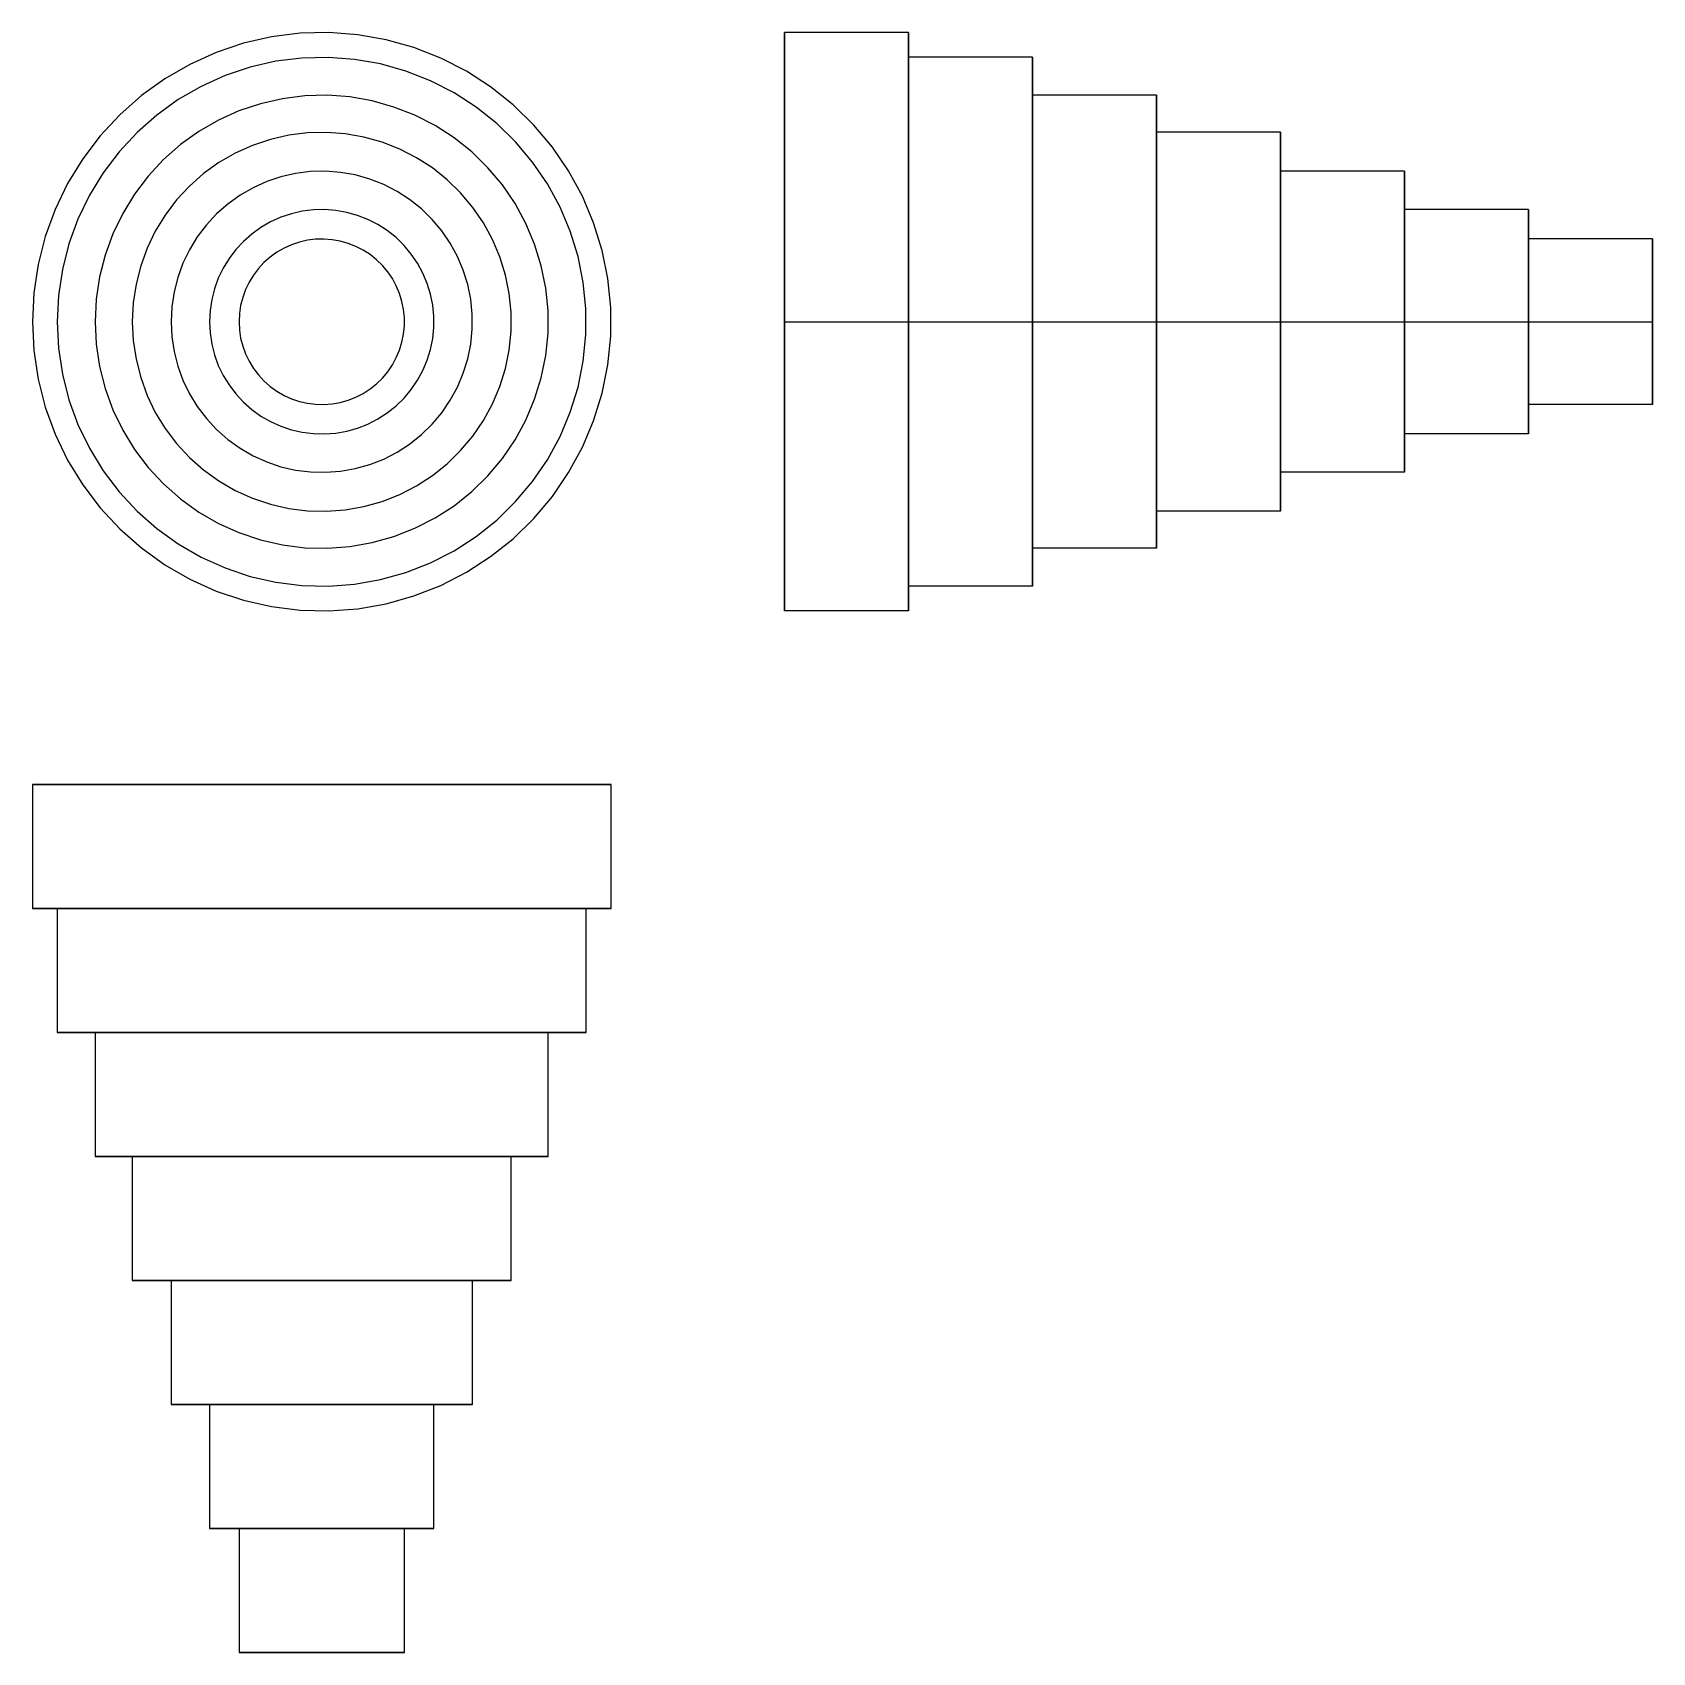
# Model space of a CAD drawing. Extents: x 0 to 1.4, y 0 to 1.4.
import ezdxf

# ---------------------------------------------------------------- set-up
doc = ezdxf.new("R2010")
doc.units = 0
doc.linetypes.add('HIDDEN', pattern=[9, 6, -3])
for name, color, linetype in [('FRONT', 7, 'CONTINUOUS'), ('FRONT_HID', 7, 'HIDDEN'), ('RIGHT', 7, 'CONTINUOUS'), ('RIGHT_HID', 7, 'HIDDEN'), ('TOP', 7, 'CONTINUOUS'), ('TOP_HID', 7, 'HIDDEN')]:
    doc.layers.add(name, color=color, linetype=linetype)

msp = doc.modelspace()

# ---------------------------------------------------------------- linework, layer by layer
at = {"layer": 'FRONT'}
for p, q in [((0.182249, 1.390468), (0.158629, 1.382532)), ((0.206541, 1.396012), (0.182249, 1.390468)), ((0.231265, 1.399111), (0.206541, 1.396012)), ((0.256175, 1.399732), (0.231265, 1.399111)), ((0.281023, 1.39787), (0.256175, 1.399732)), ((0.305561, 1.393543), (0.281023, 1.39787)), ((0.329547, 1.386794), (0.305561, 1.393543)), ((0.352742, 1.377691), (0.329547, 1.386794)), ((0.135917, 1.372284), (0.114338, 1.359825)), ((0.158629, 1.382532), (0.135917, 1.372284)), ((0.374915, 1.366323), (0.352742, 1.377691)), ((0.114338, 1.359825), (0.094106, 1.34528)), ((0.395847, 1.352805), (0.374915, 1.366323)), ((0.094106, 1.34528), (0.075424, 1.328792)), ((0.415328, 1.337269), (0.395847, 1.352805)), ((0.433165, 1.319871), (0.415328, 1.337269)), ((0.075424, 1.328792), (0.058476, 1.310527)), ((0.449182, 1.300783), (0.433165, 1.319871)), ((0.058476, 1.310527), (0.043431, 1.290664)), ((0.043431, 1.290664), (0.030438, 1.269402)), ((0.463218, 1.280195), (0.449182, 1.300783)), ((0.475135, 1.258312), (0.463218, 1.280195)), ((0.030438, 1.269402), (0.019627, 1.246953)), ((0.019627, 1.246953), (0.011104, 1.223538)), ((0.484814, 1.235352), (0.475135, 1.258312)), ((0.492158, 1.211541), (0.484814, 1.235352)), ((0.011104, 1.223538), (0.004956, 1.199391)), ((0.497096, 1.187118), (0.492158, 1.211541)), ((0.004956, 1.199391), (0.001242, 1.174752)), ((0.499577, 1.162325), (0.497096, 1.187118)), ((0.001242, 1.174752), (0, 1.149866)), ((0.499577, 1.137407), (0.499577, 1.162325)), ((0, 1.149866), (0.001242, 1.12498)), ((0.497096, 1.112614), (0.499577, 1.137407)), ((0.001242, 1.12498), (0.004956, 1.100341)), ((0.492158, 1.08819), (0.497096, 1.112614)), ((0.004956, 1.100341), (0.011104, 1.076194)), ((0.484814, 1.06438), (0.492158, 1.08819)), ((0.011104, 1.076194), (0.019627, 1.052779)), ((0.475135, 1.041419), (0.484814, 1.06438)), ((0.019627, 1.052779), (0.030438, 1.030329)), ((0.463218, 1.019537), (0.475135, 1.041419)), ((0.030438, 1.030329), (0.043431, 1.009068)), ((0.043431, 1.009068), (0.058476, 0.989205)), ((0.449182, 0.998949), (0.463218, 1.019537)), ((0.433165, 0.979861), (0.449182, 0.998949)), ((0.058476, 0.989205), (0.075424, 0.97094)), ((0.075424, 0.97094), (0.094106, 0.954452)), ((0.415328, 0.962463), (0.433165, 0.979861)), ((0.094106, 0.954452), (0.114338, 0.939907)), ((0.395847, 0.946927), (0.415328, 0.962463)), ((0.114338, 0.939907), (0.135917, 0.927448)), ((0.374915, 0.933408), (0.395847, 0.946927)), ((0.135917, 0.927448), (0.158629, 0.9172)), ((0.352742, 0.922041), (0.374915, 0.933408)), ((0.158629, 0.9172), (0.182249, 0.909264)), ((0.305561, 0.906189), (0.329547, 0.912938)), ((0.329547, 0.912938), (0.352742, 0.922041)), ((0.182249, 0.909264), (0.206541, 0.90372)), ((0.206541, 0.90372), (0.231265, 0.900621)), ((0.231265, 0.900621), (0.256175, 0.9)), ((0.256175, 0.9), (0.281023, 0.901862)), ((0.281023, 0.901862), (0.305561, 0.906189))]:
    msp.add_line(p, q, dxfattribs=at)
at = {"layer": 'FRONT_HID', "linetype": 'HIDDEN'}
for p, q in [((0.182249, 1.390468), (0.158629, 1.382532)), ((0.206541, 1.396012), (0.182249, 1.390468)), ((0.231265, 1.399111), (0.206541, 1.396012)), ((0.256175, 1.399732), (0.231265, 1.399111)), ((0.281023, 1.39787), (0.256175, 1.399732)), ((0.305561, 1.393543), (0.281023, 1.39787)), ((0.329547, 1.386794), (0.305561, 1.393543)), ((0.352742, 1.377691), (0.329547, 1.386794)), ((0.135917, 1.372284), (0.114338, 1.359825)), ((0.158629, 1.382532), (0.135917, 1.372284)), ((0.210264, 1.374902), (0.188054, 1.369833)), ((0.210264, 1.374902), (0.188054, 1.369833)), ((0.232867, 1.377735), (0.210264, 1.374902)), ((0.232867, 1.377735), (0.210264, 1.374902)), ((0.25564, 1.378303), (0.232867, 1.377735)), ((0.25564, 1.378303), (0.232867, 1.377735)), ((0.278357, 1.376601), (0.25564, 1.378303)), ((0.278357, 1.376601), (0.25564, 1.378303)), ((0.300791, 1.372645), (0.278357, 1.376601)), ((0.300791, 1.372645), (0.278357, 1.376601)), ((0.32272, 1.366475), (0.300791, 1.372645)), ((0.32272, 1.366475), (0.300791, 1.372645)), ((0.374915, 1.366323), (0.352742, 1.377691)), ((0.114338, 1.359825), (0.094106, 1.34528)), ((0.16646, 1.362578), (0.145696, 1.353209)), ((0.16646, 1.362578), (0.145696, 1.353209)), ((0.188054, 1.369833), (0.16646, 1.362578)), ((0.188054, 1.369833), (0.16646, 1.362578)), ((0.343926, 1.358152), (0.32272, 1.366475)), ((0.343926, 1.358152), (0.32272, 1.366475)), ((0.364198, 1.34776), (0.343926, 1.358152)), ((0.364198, 1.34776), (0.343926, 1.358152)), ((0.395847, 1.352805), (0.374915, 1.366323)), ((0.094106, 1.34528), (0.075424, 1.328792)), ((0.145696, 1.353209), (0.125967, 1.341819)), ((0.145696, 1.353209), (0.125967, 1.341819)), ((0.235317, 1.345048), (0.215956, 1.342622)), ((0.235317, 1.345048), (0.215956, 1.342622)), ((0.254823, 1.345534), (0.235317, 1.345048)), ((0.254823, 1.345534), (0.235317, 1.345048)), ((0.274281, 1.344076), (0.254823, 1.345534)), ((0.274281, 1.344076), (0.254823, 1.345534)), ((0.293497, 1.340688), (0.274281, 1.344076)), ((0.293497, 1.340688), (0.274281, 1.344076)), ((0.383334, 1.3354), (0.364198, 1.34776)), ((0.383334, 1.3354), (0.364198, 1.34776)), ((0.415328, 1.337269), (0.395847, 1.352805)), ((0.125967, 1.341819), (0.107471, 1.328521)), ((0.125967, 1.341819), (0.107471, 1.328521)), ((0.178436, 1.332065), (0.16065, 1.32404)), ((0.178436, 1.332065), (0.16065, 1.32404)), ((0.196932, 1.33828), (0.178436, 1.332065)), ((0.196932, 1.33828), (0.178436, 1.332065)), ((0.215956, 1.342622), (0.196932, 1.33828)), ((0.215956, 1.342622), (0.196932, 1.33828)), ((0.312281, 1.335403), (0.293497, 1.340688)), ((0.312281, 1.335403), (0.293497, 1.340688)), ((0.330445, 1.328274), (0.312281, 1.335403)), ((0.330445, 1.328274), (0.312281, 1.335403)), ((0.401144, 1.321197), (0.383334, 1.3354)), ((0.401144, 1.321197), (0.383334, 1.3354)), ((0.433165, 1.319871), (0.415328, 1.337269)), ((0.075424, 1.328792), (0.058476, 1.310527)), ((0.107471, 1.328521), (0.090391, 1.313447)), ((0.107471, 1.328521), (0.090391, 1.313447)), ((0.16065, 1.32404), (0.143751, 1.314284)), ((0.16065, 1.32404), (0.143751, 1.314284)), ((0.347808, 1.319372), (0.330445, 1.328274)), ((0.347808, 1.319372), (0.330445, 1.328274)), ((0.364199, 1.308786), (0.347808, 1.319372)), ((0.364199, 1.308786), (0.347808, 1.319372)), ((0.417452, 1.305291), (0.401144, 1.321197)), ((0.417452, 1.305291), (0.401144, 1.321197)), ((0.449182, 1.300783), (0.433165, 1.319871)), ((0.058476, 1.310527), (0.043431, 1.290664)), ((0.090391, 1.313447), (0.074896, 1.296748)), ((0.090391, 1.313447), (0.074896, 1.296748)), ((0.127908, 1.302893), (0.113278, 1.289982)), ((0.127908, 1.302893), (0.113278, 1.289982)), ((0.143751, 1.314284), (0.127908, 1.302893)), ((0.143751, 1.314284), (0.127908, 1.302893)), ((0.190137, 1.30225), (0.175262, 1.295538)), ((0.190137, 1.30225), (0.175262, 1.295538)), ((0.205607, 1.307448), (0.190137, 1.30225)), ((0.205607, 1.307448), (0.190137, 1.30225)), ((0.221517, 1.311079), (0.205607, 1.307448)), ((0.221517, 1.311079), (0.205607, 1.307448)), ((0.23771, 1.313109), (0.221517, 1.311079)), ((0.23771, 1.313109), (0.221517, 1.311079)), ((0.254025, 1.313515), (0.23771, 1.313109)), ((0.254025, 1.313515), (0.23771, 1.313109)), ((0.270299, 1.312296), (0.254025, 1.313515)), ((0.270299, 1.312296), (0.254025, 1.313515)), ((0.28637, 1.309462), (0.270299, 1.312296)), ((0.28637, 1.309462), (0.270299, 1.312296)), ((0.30208, 1.305042), (0.28637, 1.309462)), ((0.30208, 1.305042), (0.28637, 1.309462)), ((0.317271, 1.29908), (0.30208, 1.305042)), ((0.317271, 1.29908), (0.30208, 1.305042)), ((0.379455, 1.29662), (0.364199, 1.308786)), ((0.379455, 1.29662), (0.364199, 1.308786)), ((0.432095, 1.28784), (0.417452, 1.305291)), ((0.432095, 1.28784), (0.417452, 1.305291)), ((0.043431, 1.290664), (0.030438, 1.269402)), ((0.074896, 1.296748), (0.061141, 1.278589)), ((0.074896, 1.296748), (0.061141, 1.278589)), ((0.113278, 1.289982), (0.100006, 1.275678)), ((0.113278, 1.289982), (0.100006, 1.275678)), ((0.175262, 1.295538), (0.161129, 1.287378)), ((0.175262, 1.295538), (0.161129, 1.287378)), ((0.331794, 1.291635), (0.317271, 1.29908)), ((0.331794, 1.291635), (0.317271, 1.29908)), ((0.345503, 1.28278), (0.331794, 1.291635)), ((0.345503, 1.28278), (0.331794, 1.291635)), ((0.393423, 1.282996), (0.379455, 1.29662)), ((0.393423, 1.282996), (0.379455, 1.29662)), ((0.463218, 1.280195), (0.449182, 1.300783)), ((0.061141, 1.278589), (0.049263, 1.259151)), ((0.061141, 1.278589), (0.049263, 1.259151)), ((0.100006, 1.275678), (0.088224, 1.260124)), ((0.100006, 1.275678), (0.088224, 1.260124)), ((0.147878, 1.277852), (0.135642, 1.267054)), ((0.147878, 1.277852), (0.135642, 1.267054)), ((0.161129, 1.287378), (0.147878, 1.277852)), ((0.161129, 1.287378), (0.147878, 1.277852)), ((0.214708, 1.275099), (0.202414, 1.270968)), ((0.214708, 1.275099), (0.202414, 1.270968)), ((0.227353, 1.277985), (0.214708, 1.275099)), ((0.227353, 1.277985), (0.214708, 1.275099)), ((0.240222, 1.279598), (0.227353, 1.277985)), ((0.240222, 1.279598), (0.227353, 1.277985)), ((0.253187, 1.279921), (0.240222, 1.279598)), ((0.253187, 1.279921), (0.240222, 1.279598)), ((0.26612, 1.278952), (0.253187, 1.279921)), ((0.26612, 1.278952), (0.253187, 1.279921)), ((0.278893, 1.2767), (0.26612, 1.278952)), ((0.278893, 1.2767), (0.26612, 1.278952)), ((0.291377, 1.273187), (0.278893, 1.2767)), ((0.291377, 1.273187), (0.278893, 1.2767)), ((0.358262, 1.272605), (0.345503, 1.28278)), ((0.358262, 1.272605), (0.345503, 1.28278)), ((0.405966, 1.268048), (0.393423, 1.282996)), ((0.405966, 1.268048), (0.393423, 1.282996)), ((0.444927, 1.269018), (0.432095, 1.28784)), ((0.444927, 1.269018), (0.432095, 1.28784)), ((0.475135, 1.258312), (0.463218, 1.280195)), ((0.030438, 1.269402), (0.019627, 1.246953)), ((0.088224, 1.260124), (0.07805, 1.243474)), ((0.088224, 1.260124), (0.07805, 1.243474)), ((0.135642, 1.267054), (0.124542, 1.25509)), ((0.135642, 1.267054), (0.124542, 1.25509)), ((0.190593, 1.265634), (0.179361, 1.259149)), ((0.190593, 1.265634), (0.179361, 1.259149)), ((0.202414, 1.270968), (0.190593, 1.265634)), ((0.202414, 1.270968), (0.190593, 1.265634)), ((0.30345, 1.268449), (0.291377, 1.273187)), ((0.30345, 1.268449), (0.291377, 1.273187)), ((0.314991, 1.262532), (0.30345, 1.268449)), ((0.314991, 1.262532), (0.30345, 1.268449)), ((0.325886, 1.255495), (0.314991, 1.262532)), ((0.325886, 1.255495), (0.314991, 1.262532)), ((0.369944, 1.26121), (0.358262, 1.272605)), ((0.369944, 1.26121), (0.358262, 1.272605)), ((0.380434, 1.248709), (0.369944, 1.26121)), ((0.380434, 1.248709), (0.369944, 1.26121)), ((0.416958, 1.251926), (0.405966, 1.268048)), ((0.416958, 1.251926), (0.405966, 1.268048)), ((0.455822, 1.249012), (0.444927, 1.269018)), ((0.455822, 1.249012), (0.444927, 1.269018)), ((0.019627, 1.246953), (0.011104, 1.223538)), ((0.049263, 1.259151), (0.039379, 1.238626)), ((0.049263, 1.259151), (0.039379, 1.238626)), ((0.124542, 1.25509), (0.114688, 1.242082)), ((0.124542, 1.25509), (0.114688, 1.242082)), ((0.16883, 1.251579), (0.159106, 1.242997)), ((0.16883, 1.251579), (0.159106, 1.242997)), ((0.179361, 1.259149), (0.16883, 1.251579)), ((0.179361, 1.259149), (0.16883, 1.251579)), ((0.242698, 1.246546), (0.233108, 1.245344)), ((0.242698, 1.246546), (0.233108, 1.245344)), ((0.252361, 1.246787), (0.242698, 1.246546)), ((0.252361, 1.246787), (0.242698, 1.246546)), ((0.261999, 1.246065), (0.252361, 1.246787)), ((0.261999, 1.246065), (0.252361, 1.246787)), ((0.271517, 1.244387), (0.261999, 1.246065)), ((0.271517, 1.244387), (0.261999, 1.246065)), ((0.336026, 1.247409), (0.325886, 1.255495)), ((0.336026, 1.247409), (0.325886, 1.255495)), ((0.34531, 1.238353), (0.336026, 1.247409)), ((0.34531, 1.238353), (0.336026, 1.247409)), ((0.389628, 1.235225), (0.380434, 1.248709)), ((0.389628, 1.235225), (0.380434, 1.248709)), ((0.42629, 1.23479), (0.416958, 1.251926)), ((0.42629, 1.23479), (0.416958, 1.251926)), ((0.464671, 1.22802), (0.455822, 1.249012)), ((0.464671, 1.22802), (0.455822, 1.249012)), ((0.484814, 1.235352), (0.475135, 1.258312)), ((0.039379, 1.238626), (0.031588, 1.21722)), ((0.039379, 1.238626), (0.031588, 1.21722)), ((0.07805, 1.243474), (0.069584, 1.225894)), ((0.07805, 1.243474), (0.069584, 1.225894)), ((0.114688, 1.242082), (0.106178, 1.228156)), ((0.114688, 1.242082), (0.106178, 1.228156)), ((0.150285, 1.23349), (0.142454, 1.223151)), ((0.150285, 1.23349), (0.142454, 1.223151)), ((0.159106, 1.242997), (0.150285, 1.23349)), ((0.159106, 1.242997), (0.150285, 1.23349)), ((0.205713, 1.23614), (0.197343, 1.231308)), ((0.205713, 1.23614), (0.197343, 1.231308)), ((0.214523, 1.240115), (0.205713, 1.23614)), ((0.214523, 1.240115), (0.205713, 1.23614)), ((0.223685, 1.243194), (0.214523, 1.240115)), ((0.223685, 1.243194), (0.214523, 1.240115)), ((0.233108, 1.245344), (0.223685, 1.243194)), ((0.233108, 1.245344), (0.223685, 1.243194)), ((0.280821, 1.241769), (0.271517, 1.244387)), ((0.280821, 1.241769), (0.271517, 1.244387)), ((0.289818, 1.238238), (0.280821, 1.241769)), ((0.289818, 1.238238), (0.280821, 1.241769)), ((0.298419, 1.233828), (0.289818, 1.238238)), ((0.298419, 1.233828), (0.289818, 1.238238)), ((0.306538, 1.228584), (0.298419, 1.233828)), ((0.306538, 1.228584), (0.298419, 1.233828)), ((0.353647, 1.228418), (0.34531, 1.238353)), ((0.353647, 1.228418), (0.34531, 1.238353)), ((0.397433, 1.220893), (0.389628, 1.235225)), ((0.397433, 1.220893), (0.389628, 1.235225)), ((0.433869, 1.216809), (0.42629, 1.23479)), ((0.433869, 1.216809), (0.42629, 1.23479)), ((0.492158, 1.211541), (0.484814, 1.235352)), ((0.011104, 1.223538), (0.004956, 1.199391)), ((0.069584, 1.225894), (0.06291, 1.207558)), ((0.069584, 1.225894), (0.06291, 1.207558)), ((0.106178, 1.228156), (0.099098, 1.213453)), ((0.106178, 1.228156), (0.099098, 1.213453)), ((0.142454, 1.223151), (0.135691, 1.212085)), ((0.142454, 1.223151), (0.135691, 1.212085)), ((0.182249, 1.21927), (0.175675, 1.212185)), ((0.182249, 1.21927), (0.175675, 1.212185)), ((0.189495, 1.225666), (0.182249, 1.21927)), ((0.189495, 1.225666), (0.182249, 1.21927)), ((0.197343, 1.231308), (0.189495, 1.225666)), ((0.197343, 1.231308), (0.189495, 1.225666)), ((0.230587, 1.218665), (0.223833, 1.216396)), ((0.230587, 1.218665), (0.223833, 1.216396)), ((0.237533, 1.220251), (0.230587, 1.218665)), ((0.237533, 1.220251), (0.230587, 1.218665)), ((0.244603, 1.221136), (0.237533, 1.220251)), ((0.244603, 1.221136), (0.237533, 1.220251)), ((0.251725, 1.221314), (0.244603, 1.221136)), ((0.251725, 1.221314), (0.244603, 1.221136)), ((0.258831, 1.220782), (0.251725, 1.221314)), ((0.258831, 1.220782), (0.251725, 1.221314)), ((0.265847, 1.219544), (0.258831, 1.220782)), ((0.265847, 1.219544), (0.258831, 1.220782)), ((0.272706, 1.217615), (0.265847, 1.219544)), ((0.272706, 1.217615), (0.265847, 1.219544)), ((0.314095, 1.222558), (0.306538, 1.228584)), ((0.314095, 1.222558), (0.306538, 1.228584)), ((0.321014, 1.21581), (0.314095, 1.222558)), ((0.321014, 1.21581), (0.314095, 1.222558)), ((0.360953, 1.217702), (0.353647, 1.228418)), ((0.360953, 1.217702), (0.353647, 1.228418)), ((0.403772, 1.205855), (0.397433, 1.220893)), ((0.403772, 1.205855), (0.397433, 1.220893)), ((0.471386, 1.206252), (0.464671, 1.22802)), ((0.471386, 1.206252), (0.464671, 1.22802)), ((0.031588, 1.21722), (0.025966, 1.195144)), ((0.031588, 1.21722), (0.025966, 1.195144)), ((0.06291, 1.207558), (0.058095, 1.188649)), ((0.06291, 1.207558), (0.058095, 1.188649)), ((0.099098, 1.213453), (0.093516, 1.198117)), ((0.099098, 1.213453), (0.093516, 1.198117)), ((0.135691, 1.212085), (0.130064, 1.2004)), ((0.135691, 1.212085), (0.130064, 1.2004)), ((0.169839, 1.204481), (0.164799, 1.196233)), ((0.169839, 1.204481), (0.164799, 1.196233)), ((0.175675, 1.212185), (0.169839, 1.204481)), ((0.175675, 1.212185), (0.169839, 1.204481)), ((0.205383, 1.205744), (0.20004, 1.201029)), ((0.205383, 1.205744), (0.20004, 1.201029)), ((0.211168, 1.209903), (0.205383, 1.205744)), ((0.211168, 1.209903), (0.205383, 1.205744)), ((0.217338, 1.213465), (0.211168, 1.209903)), ((0.217338, 1.213465), (0.211168, 1.209903)), ((0.223833, 1.216396), (0.217338, 1.213465)), ((0.223833, 1.216396), (0.217338, 1.213465)), ((0.279338, 1.215012), (0.272706, 1.217615)), ((0.279338, 1.215012), (0.272706, 1.217615)), ((0.285679, 1.211761), (0.279338, 1.215012)), ((0.285679, 1.211761), (0.279338, 1.215012)), ((0.291664, 1.207895), (0.285679, 1.211761)), ((0.291664, 1.207895), (0.285679, 1.211761)), ((0.297235, 1.203453), (0.291664, 1.207895)), ((0.297235, 1.203453), (0.291664, 1.207895)), ((0.327227, 1.208406), (0.321014, 1.21581)), ((0.327227, 1.208406), (0.321014, 1.21581)), ((0.332671, 1.20042), (0.327227, 1.208406)), ((0.332671, 1.20042), (0.327227, 1.208406)), ((0.367156, 1.206312), (0.360953, 1.217702)), ((0.367156, 1.206312), (0.360953, 1.217702)), ((0.372193, 1.194361), (0.367156, 1.206312)), ((0.372193, 1.194361), (0.367156, 1.206312)), ((0.408582, 1.19026), (0.403772, 1.205855)), ((0.408582, 1.19026), (0.403772, 1.205855)), ((0.43962, 1.198164), (0.433869, 1.216809)), ((0.43962, 1.198164), (0.433869, 1.216809)), ((0.475899, 1.183923), (0.471386, 1.206252)), ((0.475899, 1.183923), (0.471386, 1.206252)), ((0.497096, 1.187118), (0.492158, 1.211541)), ((0.004956, 1.199391), (0.001242, 1.174752)), ((0.025966, 1.195144), (0.022571, 1.172618)), ((0.025966, 1.195144), (0.022571, 1.172618)), ((0.093516, 1.198117), (0.089489, 1.182303)), ((0.093516, 1.198117), (0.089489, 1.182303)), ((0.130064, 1.2004), (0.125628, 1.188212)), ((0.130064, 1.2004), (0.125628, 1.188212)), ((0.164799, 1.196233), (0.160605, 1.187525)), ((0.164799, 1.196233), (0.160605, 1.187525)), ((0.190892, 1.190127), (0.187177, 1.184047)), ((0.190892, 1.190127), (0.187177, 1.184047)), ((0.195194, 1.195806), (0.190892, 1.190127)), ((0.195194, 1.195806), (0.190892, 1.190127)), ((0.20004, 1.201029), (0.195194, 1.195806)), ((0.20004, 1.201029), (0.195194, 1.195806)), ((0.302335, 1.198478), (0.297235, 1.203453)), ((0.302335, 1.198478), (0.297235, 1.203453)), ((0.306915, 1.19302), (0.302335, 1.198478)), ((0.306915, 1.19302), (0.302335, 1.198478)), ((0.310929, 1.187133), (0.306915, 1.19302)), ((0.310929, 1.187133), (0.306915, 1.19302)), ((0.337294, 1.191932), (0.332671, 1.20042)), ((0.337294, 1.191932), (0.332671, 1.20042)), ((0.341048, 1.183025), (0.337294, 1.191932)), ((0.341048, 1.183025), (0.337294, 1.191932)), ((0.376016, 1.181968), (0.372193, 1.194361)), ((0.376016, 1.181968), (0.372193, 1.194361)), ((0.411816, 1.174264), (0.408582, 1.19026)), ((0.411816, 1.174264), (0.408582, 1.19026)), ((0.443487, 1.179038), (0.43962, 1.198164)), ((0.443487, 1.179038), (0.43962, 1.198164)), ((0.058095, 1.188649), (0.055187, 1.169354)), ((0.058095, 1.188649), (0.055187, 1.169354)), ((0.089489, 1.182303), (0.087057, 1.166165)), ((0.089489, 1.182303), (0.087057, 1.166165)), ((0.125628, 1.188212), (0.122428, 1.175644)), ((0.125628, 1.188212), (0.122428, 1.175644)), ((0.157299, 1.178443), (0.154915, 1.169076)), ((0.157299, 1.178443), (0.154915, 1.169076)), ((0.160605, 1.187525), (0.157299, 1.178443)), ((0.160605, 1.187525), (0.157299, 1.178443)), ((0.184085, 1.177628), (0.181648, 1.170932)), ((0.184085, 1.177628), (0.181648, 1.170932)), ((0.187177, 1.184047), (0.184085, 1.177628)), ((0.187177, 1.184047), (0.184085, 1.177628)), ((0.314336, 1.180876), (0.310929, 1.187133)), ((0.314336, 1.180876), (0.310929, 1.187133)), ((0.317104, 1.17431), (0.314336, 1.180876)), ((0.317104, 1.17431), (0.314336, 1.180876)), ((0.343897, 1.173789), (0.341048, 1.183025)), ((0.343897, 1.173789), (0.341048, 1.183025)), ((0.378586, 1.169256), (0.376016, 1.181968)), ((0.378586, 1.169256), (0.376016, 1.181968)), ((0.44543, 1.159622), (0.443487, 1.179038)), ((0.44543, 1.159622), (0.443487, 1.179038)), ((0.478168, 1.161256), (0.475899, 1.183923)), ((0.478168, 1.161256), (0.475899, 1.183923)), ((0.499577, 1.162325), (0.497096, 1.187118)), ((0.001242, 1.174752), (0, 1.149866)), ((0.022571, 1.172618), (0.021436, 1.149866)), ((0.022571, 1.172618), (0.021436, 1.149866)), ((0.055187, 1.169354), (0.054214, 1.149866)), ((0.055187, 1.169354), (0.054214, 1.149866)), ((0.087057, 1.166165), (0.086243, 1.149866)), ((0.087057, 1.166165), (0.086243, 1.149866)), ((0.120495, 1.162819), (0.119848, 1.149866)), ((0.120495, 1.162819), (0.119848, 1.149866)), ((0.122428, 1.175644), (0.120495, 1.162819)), ((0.122428, 1.175644), (0.120495, 1.162819)), ((0.154915, 1.169076), (0.153474, 1.159519)), ((0.154915, 1.169076), (0.153474, 1.159519)), ((0.17989, 1.164028), (0.178828, 1.156982)), ((0.17989, 1.164028), (0.178828, 1.156982)), ((0.181648, 1.170932), (0.17989, 1.164028)), ((0.181648, 1.170932), (0.17989, 1.164028)), ((0.319204, 1.167502), (0.317104, 1.17431)), ((0.319204, 1.167502), (0.317104, 1.17431)), ((0.320616, 1.160518), (0.319204, 1.167502)), ((0.320616, 1.160518), (0.319204, 1.167502)), ((0.345812, 1.164316), (0.343897, 1.173789)), ((0.345812, 1.164316), (0.343897, 1.173789)), ((0.346775, 1.154699), (0.345812, 1.164316)), ((0.346775, 1.154699), (0.345812, 1.164316)), ((0.379877, 1.156351), (0.378586, 1.169256)), ((0.379877, 1.156351), (0.378586, 1.169256)), ((0.41344, 1.158026), (0.411816, 1.174264)), ((0.41344, 1.158026), (0.411816, 1.174264)), ((0.499577, 1.137407), (0.499577, 1.162325)), ((0, 1.149866), (0.001242, 1.12498)), ((0.021436, 1.149866), (0.022571, 1.127114)), ((0.021436, 1.149866), (0.022571, 1.127114)), ((0.054214, 1.149866), (0.055187, 1.130378)), ((0.054214, 1.149866), (0.055187, 1.130378)), ((0.086243, 1.149866), (0.087057, 1.133567)), ((0.086243, 1.149866), (0.087057, 1.133567)), ((0.119848, 1.149866), (0.120495, 1.136913)), ((0.119848, 1.149866), (0.120495, 1.136913)), ((0.153474, 1.159519), (0.152992, 1.149866)), ((0.153474, 1.159519), (0.152992, 1.149866)), ((0.152992, 1.149866), (0.153474, 1.140213)), ((0.152992, 1.149866), (0.153474, 1.140213)), ((0.178828, 1.156982), (0.178473, 1.149866)), ((0.178828, 1.156982), (0.178473, 1.149866)), ((0.178473, 1.149866), (0.178828, 1.14275)), ((0.178473, 1.149866), (0.178828, 1.14275)), ((0.321325, 1.153428), (0.320616, 1.160518)), ((0.321325, 1.153428), (0.320616, 1.160518)), ((0.321325, 1.146303), (0.321325, 1.153428)), ((0.321325, 1.146303), (0.321325, 1.153428)), ((0.346775, 1.145033), (0.346775, 1.154699)), ((0.346775, 1.145033), (0.346775, 1.154699)), ((0.379877, 1.143381), (0.379877, 1.156351)), ((0.379877, 1.143381), (0.379877, 1.156351)), ((0.41344, 1.141706), (0.41344, 1.158026)), ((0.41344, 1.141706), (0.41344, 1.158026)), ((0.44543, 1.14011), (0.44543, 1.159622)), ((0.44543, 1.14011), (0.44543, 1.159622)), ((0.478168, 1.138476), (0.478168, 1.161256)), ((0.478168, 1.138476), (0.478168, 1.161256)), ((0.120495, 1.136913), (0.122428, 1.124088)), ((0.120495, 1.136913), (0.122428, 1.124088)), ((0.153474, 1.140213), (0.154915, 1.130655)), ((0.153474, 1.140213), (0.154915, 1.130655)), ((0.178828, 1.14275), (0.17989, 1.135704)), ((0.178828, 1.14275), (0.17989, 1.135704)), ((0.17989, 1.135704), (0.181648, 1.1288)), ((0.17989, 1.135704), (0.181648, 1.1288)), ((0.319204, 1.13223), (0.320616, 1.139214)), ((0.319204, 1.13223), (0.320616, 1.139214)), ((0.320616, 1.139214), (0.321325, 1.146303)), ((0.320616, 1.139214), (0.321325, 1.146303)), ((0.343897, 1.125942), (0.345812, 1.135416)), ((0.343897, 1.125942), (0.345812, 1.135416)), ((0.345812, 1.135416), (0.346775, 1.145033)), ((0.345812, 1.135416), (0.346775, 1.145033)), ((0.378586, 1.130476), (0.379877, 1.143381)), ((0.378586, 1.130476), (0.379877, 1.143381)), ((0.411816, 1.125468), (0.41344, 1.141706)), ((0.411816, 1.125468), (0.41344, 1.141706)), ((0.443487, 1.120694), (0.44543, 1.14011)), ((0.443487, 1.120694), (0.44543, 1.14011)), ((0.475899, 1.115809), (0.478168, 1.138476)), ((0.475899, 1.115809), (0.478168, 1.138476)), ((0.497096, 1.112614), (0.499577, 1.137407)), ((0.001242, 1.12498), (0.004956, 1.100341)), ((0.022571, 1.127114), (0.025966, 1.104588)), ((0.022571, 1.127114), (0.025966, 1.104588)), ((0.055187, 1.130378), (0.058095, 1.111083)), ((0.055187, 1.130378), (0.058095, 1.111083)), ((0.087057, 1.133567), (0.089489, 1.117429)), ((0.087057, 1.133567), (0.089489, 1.117429)), ((0.122428, 1.124088), (0.125628, 1.11152)), ((0.122428, 1.124088), (0.125628, 1.11152)), ((0.154915, 1.130655), (0.157299, 1.121289)), ((0.154915, 1.130655), (0.157299, 1.121289)), ((0.157299, 1.121289), (0.160605, 1.112207)), ((0.157299, 1.121289), (0.160605, 1.112207)), ((0.181648, 1.1288), (0.184085, 1.122104)), ((0.181648, 1.1288), (0.184085, 1.122104)), ((0.184085, 1.122104), (0.187177, 1.115685)), ((0.184085, 1.122104), (0.187177, 1.115685)), ((0.314336, 1.118856), (0.317104, 1.125422)), ((0.314336, 1.118856), (0.317104, 1.125422)), ((0.317104, 1.125422), (0.319204, 1.13223)), ((0.317104, 1.125422), (0.319204, 1.13223)), ((0.341048, 1.116707), (0.343897, 1.125942)), ((0.341048, 1.116707), (0.343897, 1.125942)), ((0.376016, 1.117764), (0.378586, 1.130476)), ((0.376016, 1.117764), (0.378586, 1.130476)), ((0.408582, 1.109472), (0.411816, 1.125468)), ((0.408582, 1.109472), (0.411816, 1.125468)), ((0.43962, 1.101568), (0.443487, 1.120694)), ((0.43962, 1.101568), (0.443487, 1.120694)), ((0.058095, 1.111083), (0.06291, 1.092174)), ((0.058095, 1.111083), (0.06291, 1.092174)), ((0.089489, 1.117429), (0.093516, 1.101614)), ((0.089489, 1.117429), (0.093516, 1.101614)), ((0.125628, 1.11152), (0.130064, 1.099332)), ((0.125628, 1.11152), (0.130064, 1.099332)), ((0.160605, 1.112207), (0.164799, 1.103499)), ((0.160605, 1.112207), (0.164799, 1.103499)), ((0.187177, 1.115685), (0.190892, 1.109605)), ((0.187177, 1.115685), (0.190892, 1.109605)), ((0.190892, 1.109605), (0.195194, 1.103926)), ((0.190892, 1.109605), (0.195194, 1.103926)), ((0.302335, 1.101254), (0.306915, 1.106712)), ((0.302335, 1.101254), (0.306915, 1.106712)), ((0.306915, 1.106712), (0.310929, 1.112599)), ((0.306915, 1.106712), (0.310929, 1.112599)), ((0.310929, 1.112599), (0.314336, 1.118856)), ((0.310929, 1.112599), (0.314336, 1.118856)), ((0.332671, 1.099312), (0.337294, 1.1078)), ((0.332671, 1.099312), (0.337294, 1.1078)), ((0.337294, 1.1078), (0.341048, 1.116707)), ((0.337294, 1.1078), (0.341048, 1.116707)), ((0.372193, 1.105371), (0.376016, 1.117764)), ((0.372193, 1.105371), (0.376016, 1.117764)), ((0.403772, 1.093877), (0.408582, 1.109472)), ((0.403772, 1.093877), (0.408582, 1.109472)), ((0.471386, 1.09348), (0.475899, 1.115809)), ((0.471386, 1.09348), (0.475899, 1.115809)), ((0.492158, 1.08819), (0.497096, 1.112614)), ((0.004956, 1.100341), (0.011104, 1.076194)), ((0.025966, 1.104588), (0.031588, 1.082512)), ((0.025966, 1.104588), (0.031588, 1.082512)), ((0.06291, 1.092174), (0.069584, 1.073838)), ((0.06291, 1.092174), (0.069584, 1.073838)), ((0.093516, 1.101614), (0.099098, 1.086279)), ((0.093516, 1.101614), (0.099098, 1.086279)), ((0.130064, 1.099332), (0.135691, 1.087647)), ((0.130064, 1.099332), (0.135691, 1.087647)), ((0.164799, 1.103499), (0.169839, 1.095251)), ((0.164799, 1.103499), (0.169839, 1.095251)), ((0.169839, 1.095251), (0.175675, 1.087547)), ((0.169839, 1.095251), (0.175675, 1.087547)), ((0.195194, 1.103926), (0.20004, 1.098703)), ((0.195194, 1.103926), (0.20004, 1.098703)), ((0.20004, 1.098703), (0.205383, 1.093988)), ((0.20004, 1.098703), (0.205383, 1.093988)), ((0.205383, 1.093988), (0.211168, 1.089829)), ((0.205383, 1.093988), (0.211168, 1.089829)), ((0.291664, 1.091836), (0.297235, 1.096279)), ((0.291664, 1.091836), (0.297235, 1.096279)), ((0.297235, 1.096279), (0.302335, 1.101254)), ((0.297235, 1.096279), (0.302335, 1.101254)), ((0.327227, 1.091326), (0.332671, 1.099312)), ((0.327227, 1.091326), (0.332671, 1.099312)), ((0.360953, 1.08203), (0.367156, 1.09342)), ((0.360953, 1.08203), (0.367156, 1.09342)), ((0.367156, 1.09342), (0.372193, 1.105371)), ((0.367156, 1.09342), (0.372193, 1.105371)), ((0.397433, 1.078839), (0.403772, 1.093877)), ((0.397433, 1.078839), (0.403772, 1.093877)), ((0.433869, 1.082923), (0.43962, 1.101568)), ((0.433869, 1.082923), (0.43962, 1.101568)), ((0.464671, 1.071712), (0.471386, 1.09348)), ((0.464671, 1.071712), (0.471386, 1.09348)), ((0.031588, 1.082512), (0.039379, 1.061105)), ((0.031588, 1.082512), (0.039379, 1.061105)), ((0.099098, 1.086279), (0.106178, 1.071576)), ((0.099098, 1.086279), (0.106178, 1.071576)), ((0.135691, 1.087647), (0.142454, 1.076581)), ((0.135691, 1.087647), (0.142454, 1.076581)), ((0.175675, 1.087547), (0.182249, 1.080462)), ((0.175675, 1.087547), (0.182249, 1.080462)), ((0.182249, 1.080462), (0.189495, 1.074066)), ((0.182249, 1.080462), (0.189495, 1.074066)), ((0.211168, 1.089829), (0.217338, 1.086266)), ((0.211168, 1.089829), (0.217338, 1.086266)), ((0.217338, 1.086266), (0.223833, 1.083336)), ((0.217338, 1.086266), (0.223833, 1.083336)), ((0.223833, 1.083336), (0.230587, 1.081067)), ((0.223833, 1.083336), (0.230587, 1.081067)), ((0.230587, 1.081067), (0.237533, 1.079481)), ((0.230587, 1.081067), (0.237533, 1.079481)), ((0.237533, 1.079481), (0.244603, 1.078595)), ((0.237533, 1.079481), (0.244603, 1.078595)), ((0.244603, 1.078595), (0.251725, 1.078418)), ((0.244603, 1.078595), (0.251725, 1.078418)), ((0.251725, 1.078418), (0.258831, 1.07895)), ((0.251725, 1.078418), (0.258831, 1.07895)), ((0.258831, 1.07895), (0.265847, 1.080187)), ((0.258831, 1.07895), (0.265847, 1.080187)), ((0.265847, 1.080187), (0.272706, 1.082117)), ((0.265847, 1.080187), (0.272706, 1.082117)), ((0.272706, 1.082117), (0.279338, 1.08472)), ((0.272706, 1.082117), (0.279338, 1.08472)), ((0.279338, 1.08472), (0.285679, 1.087971)), ((0.279338, 1.08472), (0.285679, 1.087971)), ((0.285679, 1.087971), (0.291664, 1.091836)), ((0.285679, 1.087971), (0.291664, 1.091836)), ((0.314095, 1.077174), (0.321014, 1.083922)), ((0.314095, 1.077174), (0.321014, 1.083922)), ((0.321014, 1.083922), (0.327227, 1.091326)), ((0.321014, 1.083922), (0.327227, 1.091326)), ((0.353647, 1.071314), (0.360953, 1.08203)), ((0.353647, 1.071314), (0.360953, 1.08203)), ((0.389628, 1.064507), (0.397433, 1.078839)), ((0.389628, 1.064507), (0.397433, 1.078839)), ((0.42629, 1.064942), (0.433869, 1.082923)), ((0.42629, 1.064942), (0.433869, 1.082923)), ((0.484814, 1.06438), (0.492158, 1.08819)), ((0.011104, 1.076194), (0.019627, 1.052779)), ((0.069584, 1.073838), (0.07805, 1.056258)), ((0.069584, 1.073838), (0.07805, 1.056258)), ((0.106178, 1.071576), (0.114688, 1.05765)), ((0.106178, 1.071576), (0.114688, 1.05765)), ((0.142454, 1.076581), (0.150285, 1.066242)), ((0.142454, 1.076581), (0.150285, 1.066242)), ((0.150285, 1.066242), (0.159106, 1.056735)), ((0.150285, 1.066242), (0.159106, 1.056735)), ((0.189495, 1.074066), (0.197343, 1.068424)), ((0.189495, 1.074066), (0.197343, 1.068424)), ((0.197343, 1.068424), (0.205713, 1.063592)), ((0.197343, 1.068424), (0.205713, 1.063592)), ((0.289818, 1.061494), (0.298419, 1.065904)), ((0.289818, 1.061494), (0.298419, 1.065904)), ((0.298419, 1.065904), (0.306538, 1.071147)), ((0.298419, 1.065904), (0.306538, 1.071147)), ((0.306538, 1.071147), (0.314095, 1.077174)), ((0.306538, 1.071147), (0.314095, 1.077174)), ((0.34531, 1.061379), (0.353647, 1.071314)), ((0.34531, 1.061379), (0.353647, 1.071314)), ((0.380434, 1.051023), (0.389628, 1.064507)), ((0.380434, 1.051023), (0.389628, 1.064507)), ((0.416958, 1.047806), (0.42629, 1.064942)), ((0.416958, 1.047806), (0.42629, 1.064942)), ((0.455822, 1.05072), (0.464671, 1.071712)), ((0.455822, 1.05072), (0.464671, 1.071712)), ((0.475135, 1.041419), (0.484814, 1.06438)), ((0.019627, 1.052779), (0.030438, 1.030329)), ((0.039379, 1.061105), (0.049263, 1.040581)), ((0.039379, 1.061105), (0.049263, 1.040581)), ((0.07805, 1.056258), (0.088224, 1.039608)), ((0.07805, 1.056258), (0.088224, 1.039608)), ((0.114688, 1.05765), (0.124542, 1.044641)), ((0.114688, 1.05765), (0.124542, 1.044641)), ((0.159106, 1.056735), (0.16883, 1.048153)), ((0.159106, 1.056735), (0.16883, 1.048153)), ((0.205713, 1.063592), (0.214523, 1.059616)), ((0.205713, 1.063592), (0.214523, 1.059616)), ((0.214523, 1.059616), (0.223685, 1.056538)), ((0.214523, 1.059616), (0.223685, 1.056538)), ((0.223685, 1.056538), (0.233108, 1.054387)), ((0.223685, 1.056538), (0.233108, 1.054387)), ((0.233108, 1.054387), (0.242698, 1.053186)), ((0.233108, 1.054387), (0.242698, 1.053186)), ((0.242698, 1.053186), (0.252361, 1.052945)), ((0.242698, 1.053186), (0.252361, 1.052945)), ((0.252361, 1.052945), (0.261999, 1.053667)), ((0.252361, 1.052945), (0.261999, 1.053667)), ((0.261999, 1.053667), (0.271517, 1.055345)), ((0.261999, 1.053667), (0.271517, 1.055345)), ((0.271517, 1.055345), (0.280821, 1.057963)), ((0.271517, 1.055345), (0.280821, 1.057963)), ((0.280821, 1.057963), (0.289818, 1.061494)), ((0.280821, 1.057963), (0.289818, 1.061494)), ((0.325886, 1.044236), (0.336026, 1.052323)), ((0.325886, 1.044236), (0.336026, 1.052323)), ((0.336026, 1.052323), (0.34531, 1.061379)), ((0.336026, 1.052323), (0.34531, 1.061379)), ((0.369944, 1.038521), (0.380434, 1.051023)), ((0.369944, 1.038521), (0.380434, 1.051023)), ((0.444927, 1.030714), (0.455822, 1.05072)), ((0.444927, 1.030714), (0.455822, 1.05072)), ((0.049263, 1.040581), (0.061141, 1.021143)), ((0.049263, 1.040581), (0.061141, 1.021143)), ((0.088224, 1.039608), (0.100006, 1.024054)), ((0.088224, 1.039608), (0.100006, 1.024054)), ((0.124542, 1.044641), (0.135642, 1.032678)), ((0.124542, 1.044641), (0.135642, 1.032678)), ((0.16883, 1.048153), (0.179361, 1.040582)), ((0.16883, 1.048153), (0.179361, 1.040582)), ((0.179361, 1.040582), (0.190593, 1.034098)), ((0.179361, 1.040582), (0.190593, 1.034098)), ((0.30345, 1.031283), (0.314991, 1.0372)), ((0.30345, 1.031283), (0.314991, 1.0372)), ((0.314991, 1.0372), (0.325886, 1.044236)), ((0.314991, 1.0372), (0.325886, 1.044236)), ((0.358262, 1.027127), (0.369944, 1.038521)), ((0.358262, 1.027127), (0.369944, 1.038521)), ((0.405966, 1.031684), (0.416958, 1.047806)), ((0.405966, 1.031684), (0.416958, 1.047806)), ((0.463218, 1.019537), (0.475135, 1.041419)), ((0.030438, 1.030329), (0.043431, 1.009068)), ((0.100006, 1.024054), (0.113278, 1.00975)), ((0.100006, 1.024054), (0.113278, 1.00975)), ((0.135642, 1.032678), (0.147878, 1.02188)), ((0.135642, 1.032678), (0.147878, 1.02188)), ((0.190593, 1.034098), (0.202414, 1.028763)), ((0.190593, 1.034098), (0.202414, 1.028763)), ((0.202414, 1.028763), (0.214708, 1.024633)), ((0.202414, 1.028763), (0.214708, 1.024633)), ((0.214708, 1.024633), (0.227353, 1.021747)), ((0.214708, 1.024633), (0.227353, 1.021747)), ((0.26612, 1.02078), (0.278893, 1.023032)), ((0.26612, 1.02078), (0.278893, 1.023032)), ((0.278893, 1.023032), (0.291377, 1.026545)), ((0.278893, 1.023032), (0.291377, 1.026545)), ((0.291377, 1.026545), (0.30345, 1.031283)), ((0.291377, 1.026545), (0.30345, 1.031283)), ((0.345503, 1.016951), (0.358262, 1.027127)), ((0.345503, 1.016951), (0.358262, 1.027127)), ((0.393423, 1.016736), (0.405966, 1.031684)), ((0.393423, 1.016736), (0.405966, 1.031684)), ((0.432095, 1.011892), (0.444927, 1.030714)), ((0.432095, 1.011892), (0.444927, 1.030714)), ((0.043431, 1.009068), (0.058476, 0.989205)), ((0.061141, 1.021143), (0.074896, 1.002984)), ((0.061141, 1.021143), (0.074896, 1.002984)), ((0.113278, 1.00975), (0.127908, 0.996839)), ((0.113278, 1.00975), (0.127908, 0.996839)), ((0.147878, 1.02188), (0.161129, 1.012353)), ((0.147878, 1.02188), (0.161129, 1.012353)), ((0.161129, 1.012353), (0.175262, 1.004194)), ((0.161129, 1.012353), (0.175262, 1.004194)), ((0.227353, 1.021747), (0.240222, 1.020134)), ((0.227353, 1.021747), (0.240222, 1.020134)), ((0.240222, 1.020134), (0.253187, 1.019811)), ((0.240222, 1.020134), (0.253187, 1.019811)), ((0.253187, 1.019811), (0.26612, 1.02078)), ((0.253187, 1.019811), (0.26612, 1.02078)), ((0.317271, 1.000652), (0.331794, 1.008097)), ((0.317271, 1.000652), (0.331794, 1.008097)), ((0.331794, 1.008097), (0.345503, 1.016951)), ((0.331794, 1.008097), (0.345503, 1.016951)), ((0.379455, 1.003112), (0.393423, 1.016736)), ((0.379455, 1.003112), (0.393423, 1.016736)), ((0.417452, 0.994441), (0.432095, 1.011892)), ((0.417452, 0.994441), (0.432095, 1.011892)), ((0.449182, 0.998949), (0.463218, 1.019537)), ((0.074896, 1.002984), (0.090391, 0.986285)), ((0.074896, 1.002984), (0.090391, 0.986285)), ((0.127908, 0.996839), (0.143751, 0.985448)), ((0.127908, 0.996839), (0.143751, 0.985448)), ((0.175262, 1.004194), (0.190137, 0.997482)), ((0.175262, 1.004194), (0.190137, 0.997482)), ((0.190137, 0.997482), (0.205607, 0.992284)), ((0.190137, 0.997482), (0.205607, 0.992284)), ((0.28637, 0.99027), (0.30208, 0.99469)), ((0.28637, 0.99027), (0.30208, 0.99469)), ((0.30208, 0.99469), (0.317271, 1.000652)), ((0.30208, 0.99469), (0.317271, 1.000652)), ((0.364199, 0.990946), (0.379455, 1.003112)), ((0.364199, 0.990946), (0.379455, 1.003112)), ((0.401144, 0.978535), (0.417452, 0.994441)), ((0.401144, 0.978535), (0.417452, 0.994441)), ((0.433165, 0.979861), (0.449182, 0.998949)), ((0.058476, 0.989205), (0.075424, 0.97094)), ((0.090391, 0.986285), (0.107471, 0.971211)), ((0.090391, 0.986285), (0.107471, 0.971211)), ((0.143751, 0.985448), (0.16065, 0.975692)), ((0.143751, 0.985448), (0.16065, 0.975692)), ((0.205607, 0.992284), (0.221517, 0.988653)), ((0.205607, 0.992284), (0.221517, 0.988653)), ((0.221517, 0.988653), (0.23771, 0.986623)), ((0.221517, 0.988653), (0.23771, 0.986623)), ((0.23771, 0.986623), (0.254025, 0.986216)), ((0.23771, 0.986623), (0.254025, 0.986216)), ((0.254025, 0.986216), (0.270299, 0.987436)), ((0.254025, 0.986216), (0.270299, 0.987436)), ((0.270299, 0.987436), (0.28637, 0.99027)), ((0.270299, 0.987436), (0.28637, 0.99027)), ((0.330445, 0.971458), (0.347808, 0.980359)), ((0.330445, 0.971458), (0.347808, 0.980359)), ((0.347808, 0.980359), (0.364199, 0.990946)), ((0.347808, 0.980359), (0.364199, 0.990946)), ((0.075424, 0.97094), (0.094106, 0.954452)), ((0.107471, 0.971211), (0.125967, 0.957913)), ((0.107471, 0.971211), (0.125967, 0.957913)), ((0.16065, 0.975692), (0.178436, 0.967667)), ((0.16065, 0.975692), (0.178436, 0.967667)), ((0.178436, 0.967667), (0.196932, 0.961452)), ((0.178436, 0.967667), (0.196932, 0.961452)), ((0.312281, 0.964329), (0.330445, 0.971458)), ((0.312281, 0.964329), (0.330445, 0.971458)), ((0.383334, 0.964332), (0.401144, 0.978535)), ((0.383334, 0.964332), (0.401144, 0.978535)), ((0.415328, 0.962463), (0.433165, 0.979861)), ((0.094106, 0.954452), (0.114338, 0.939907)), ((0.125967, 0.957913), (0.145696, 0.946523)), ((0.125967, 0.957913), (0.145696, 0.946523)), ((0.196932, 0.961452), (0.215956, 0.95711)), ((0.196932, 0.961452), (0.215956, 0.95711)), ((0.215956, 0.95711), (0.235317, 0.954684)), ((0.215956, 0.95711), (0.235317, 0.954684)), ((0.235317, 0.954684), (0.254823, 0.954197)), ((0.235317, 0.954684), (0.254823, 0.954197)), ((0.254823, 0.954197), (0.274281, 0.955656)), ((0.254823, 0.954197), (0.274281, 0.955656)), ((0.274281, 0.955656), (0.293497, 0.959044)), ((0.274281, 0.955656), (0.293497, 0.959044)), ((0.293497, 0.959044), (0.312281, 0.964329)), ((0.293497, 0.959044), (0.312281, 0.964329)), ((0.343926, 0.941579), (0.364198, 0.951972)), ((0.343926, 0.941579), (0.364198, 0.951972)), ((0.364198, 0.951972), (0.383334, 0.964332)), ((0.364198, 0.951972), (0.383334, 0.964332)), ((0.395847, 0.946927), (0.415328, 0.962463)), ((0.114338, 0.939907), (0.135917, 0.927448)), ((0.145696, 0.946523), (0.16646, 0.937154)), ((0.145696, 0.946523), (0.16646, 0.937154)), ((0.32272, 0.933257), (0.343926, 0.941579)), ((0.32272, 0.933257), (0.343926, 0.941579)), ((0.374915, 0.933408), (0.395847, 0.946927)), ((0.135917, 0.927448), (0.158629, 0.9172)), ((0.16646, 0.937154), (0.188054, 0.929899)), ((0.16646, 0.937154), (0.188054, 0.929899)), ((0.188054, 0.929899), (0.210264, 0.924829)), ((0.188054, 0.929899), (0.210264, 0.924829)), ((0.210264, 0.924829), (0.232867, 0.921997)), ((0.210264, 0.924829), (0.232867, 0.921997)), ((0.278357, 0.923131), (0.300791, 0.927087)), ((0.278357, 0.923131), (0.300791, 0.927087)), ((0.300791, 0.927087), (0.32272, 0.933257)), ((0.300791, 0.927087), (0.32272, 0.933257)), ((0.352742, 0.922041), (0.374915, 0.933408)), ((0.158629, 0.9172), (0.182249, 0.909264)), ((0.232867, 0.921997), (0.25564, 0.921429)), ((0.232867, 0.921997), (0.25564, 0.921429)), ((0.25564, 0.921429), (0.278357, 0.923131)), ((0.25564, 0.921429), (0.278357, 0.923131)), ((0.305561, 0.906189), (0.329547, 0.912938)), ((0.329547, 0.912938), (0.352742, 0.922041)), ((0.182249, 0.909264), (0.206541, 0.90372)), ((0.206541, 0.90372), (0.231265, 0.900621)), ((0.231265, 0.900621), (0.256175, 0.9)), ((0.256175, 0.9), (0.281023, 0.901862)), ((0.281023, 0.901862), (0.305561, 0.906189))]:
    msp.add_line(p, q, dxfattribs=at)
at = {"layer": 'RIGHT'}
for p, q in [((0.649577, 0.9), (0.649577, 1.399887)), ((0.756719, 1.399887), (0.649577, 1.399887)), ((0.756719, 0.9), (0.756719, 1.399887)), ((0.863862, 1.378452), (0.756719, 1.378452)), ((0.863862, 0.921436), (0.863862, 1.378452)), ((0.971005, 1.345673), (0.863862, 1.345673)), ((0.971005, 0.954214), (0.971005, 1.345673)), ((1.078148, 1.313644), (0.971005, 1.313644)), ((1.078148, 0.986243), (1.078148, 1.313644)), ((1.185291, 1.280039), (1.078148, 1.280039)), ((1.185291, 1.019848), (1.185291, 1.280039)), ((1.292434, 1.246895), (1.185291, 1.246895)), ((1.292434, 1.052992), (1.292434, 1.246895)), ((1.399577, 1.221414), (1.292434, 1.221414)), ((1.399577, 1.078473), (1.399577, 1.221414)), ((1.399577, 1.078473), (1.292434, 1.078473)), ((1.292434, 1.052992), (1.185291, 1.052992)), ((1.185291, 1.019848), (1.078148, 1.019848)), ((1.078148, 0.986243), (0.971005, 0.986243)), ((0.971005, 0.954214), (0.863862, 0.954214)), ((0.863862, 0.921436), (0.756719, 0.921436)), ((0.756719, 0.9), (0.649577, 0.9))]:
    msp.add_line(p, q, dxfattribs=at)
at = {"layer": 'RIGHT_HID', "linetype": 'HIDDEN'}
for p, q in [((0.649577, 1.399887), (0.649577, 1.149944)), ((0.756719, 1.399887), (0.756719, 1.149944)), ((0.756719, 0.921436), (0.756719, 1.378452)), ((0.756719, 1.378452), (0.756719, 1.149944)), ((0.863862, 1.378452), (0.863862, 1.149944)), ((0.863862, 0.954214), (0.863862, 1.345673)), ((0.863862, 1.345673), (0.863862, 1.149944)), ((0.971005, 1.345673), (0.971005, 1.149944)), ((0.971005, 0.986243), (0.971005, 1.313644)), ((0.971005, 1.313644), (0.971005, 1.149944)), ((1.078148, 1.313644), (1.078148, 1.149944)), ((1.078148, 1.019848), (1.078148, 1.280039)), ((1.078148, 1.280039), (1.078148, 1.149944)), ((1.185291, 1.280039), (1.185291, 1.149944)), ((1.185291, 1.052992), (1.185291, 1.246895)), ((1.185291, 1.246895), (1.185291, 1.149944)), ((1.292434, 1.246895), (1.292434, 1.149944)), ((1.292434, 1.078473), (1.292434, 1.221414)), ((1.292434, 1.221414), (1.292434, 1.149944)), ((1.399577, 1.221414), (1.399577, 1.149944)), ((0.649577, 1.149944), (0.649577, 0.9)), ((0.649577, 1.149944), (0.756719, 1.149944)), ((0.756719, 1.149944), (0.756719, 0.9)), ((0.756719, 1.149944), (0.756719, 0.921436)), ((0.756719, 1.149944), (0.863862, 1.149944)), ((0.863862, 1.149944), (0.863862, 0.921436)), ((0.863862, 1.149944), (0.863862, 0.954214)), ((0.863862, 1.149944), (0.971005, 1.149944)), ((0.971005, 1.149944), (0.971005, 0.954214)), ((0.971005, 1.149944), (0.971005, 0.986243)), ((0.971005, 1.149944), (1.078148, 1.149944)), ((1.078148, 1.149944), (1.078148, 0.986243)), ((1.078148, 1.149944), (1.078148, 1.019848)), ((1.078148, 1.149944), (1.185291, 1.149944)), ((1.185291, 1.149944), (1.185291, 1.019848)), ((1.185291, 1.149944), (1.185291, 1.052992)), ((1.185291, 1.149944), (1.292434, 1.149944)), ((1.292434, 1.149944), (1.292434, 1.052992)), ((1.292434, 1.149944), (1.292434, 1.078473)), ((1.292434, 1.149944), (1.399577, 1.149944)), ((1.399577, 1.149944), (1.399577, 1.078473))]:
    msp.add_line(p, q, dxfattribs=at)
at = {"layer": 'TOP'}
for p, q in [((0.499887, 0.75), (0, 0.75)), ((0, 0.75), (0, 0.642857)), ((0.499887, 0.642857), (0.499887, 0.75)), ((0.499887, 0.642857), (0, 0.642857)), ((0.021436, 0.642857), (0.021436, 0.535714)), ((0.478452, 0.535714), (0.478452, 0.642857)), ((0.478452, 0.535714), (0.021436, 0.535714)), ((0.054214, 0.535714), (0.054214, 0.428571)), ((0.445673, 0.428571), (0.445673, 0.535714)), ((0.445673, 0.428571), (0.054214, 0.428571)), ((0.086243, 0.428571), (0.086243, 0.321429)), ((0.413644, 0.321429), (0.413644, 0.428571)), ((0.413644, 0.321429), (0.086243, 0.321429)), ((0.119848, 0.321429), (0.119848, 0.214286)), ((0.380039, 0.214286), (0.380039, 0.321429)), ((0.380039, 0.214286), (0.119848, 0.214286)), ((0.152992, 0.214286), (0.152992, 0.107143)), ((0.346895, 0.107143), (0.346895, 0.214286)), ((0.346895, 0.107143), (0.152992, 0.107143)), ((0.178473, 0.107143), (0.178473, 0)), ((0.321414, 0), (0.321414, 0.107143)), ((0.321414, 0), (0.178473, 0))]:
    msp.add_line(p, q, dxfattribs=at)
at = {"layer": 'TOP_HID', "linetype": 'HIDDEN'}
for p, q in [((0, 0.75), (0.499887, 0.75)), ((0, 0.642857), (0.499887, 0.642857)), ((0.021436, 0.642857), (0.478452, 0.642857)), ((0.478452, 0.642857), (0.021436, 0.642857)), ((0.021436, 0.535714), (0.478452, 0.535714)), ((0.054214, 0.535714), (0.445673, 0.535714)), ((0.445673, 0.535714), (0.054214, 0.535714)), ((0.054214, 0.428571), (0.445673, 0.428571)), ((0.086243, 0.428571), (0.413644, 0.428571)), ((0.413644, 0.428571), (0.086243, 0.428571)), ((0.086243, 0.321429), (0.413644, 0.321429)), ((0.119848, 0.321429), (0.380039, 0.321429)), ((0.380039, 0.321429), (0.119848, 0.321429)), ((0.119848, 0.214286), (0.380039, 0.214286)), ((0.152992, 0.214286), (0.346895, 0.214286)), ((0.346895, 0.214286), (0.152992, 0.214286)), ((0.152992, 0.107143), (0.346895, 0.107143)), ((0.178473, 0.107143), (0.321414, 0.107143)), ((0.321414, 0.107143), (0.178473, 0.107143)), ((0.178473, 0), (0.321414, 0))]:
    msp.add_line(p, q, dxfattribs=at)

doc.saveas('drawing.dxf')
